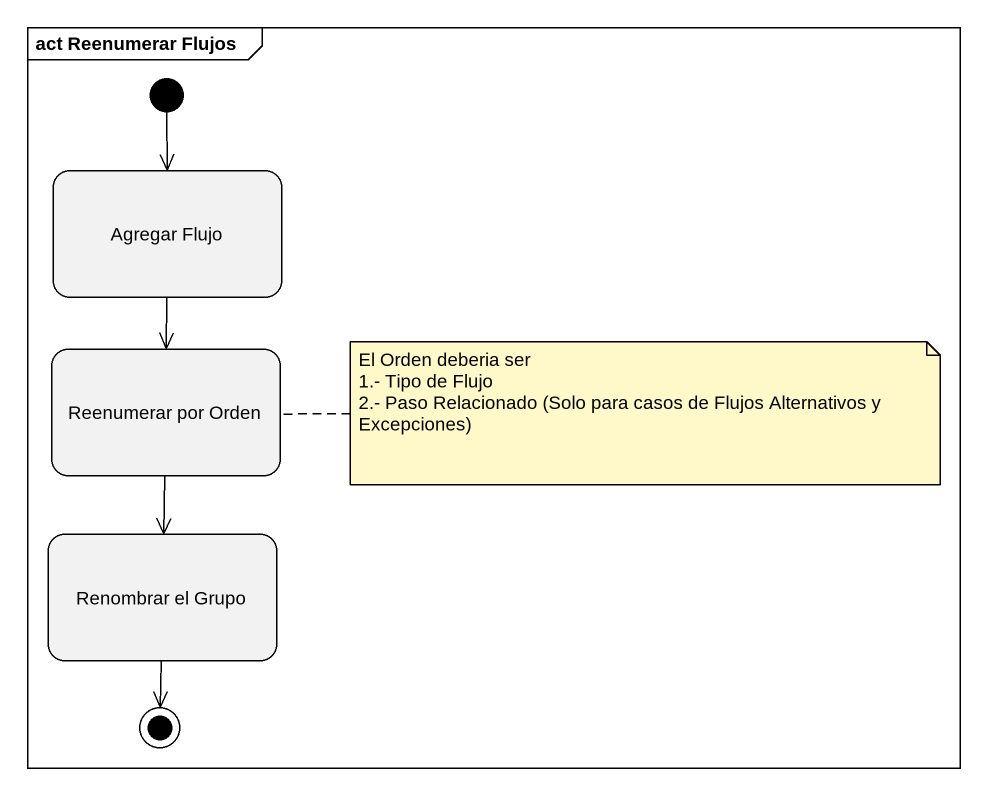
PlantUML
@startuml
mainframe act Reenumerar Flujos
hide empty description
state "Agregar Flujo" as Agregar_Flujo
state "Reenumerar por Orden" as Reenumerar_por_Orden
state "Renombrar el Grupo" as Renombrar_el_Grupo
[*] --> Agregar_Flujo
Agregar_Flujo --> Reenumerar_por_Orden
Reenumerar_por_Orden --> Renombrar_el_Grupo
Renombrar_el_Grupo --> [*]
note right of Reenumerar_por_Orden
  El Orden deberia ser
  1.- Tipo de Flujo
  2.- Paso Relacionado (Solo para casos de Flujos Alternativos y Excepciones)
end note
@enduml
